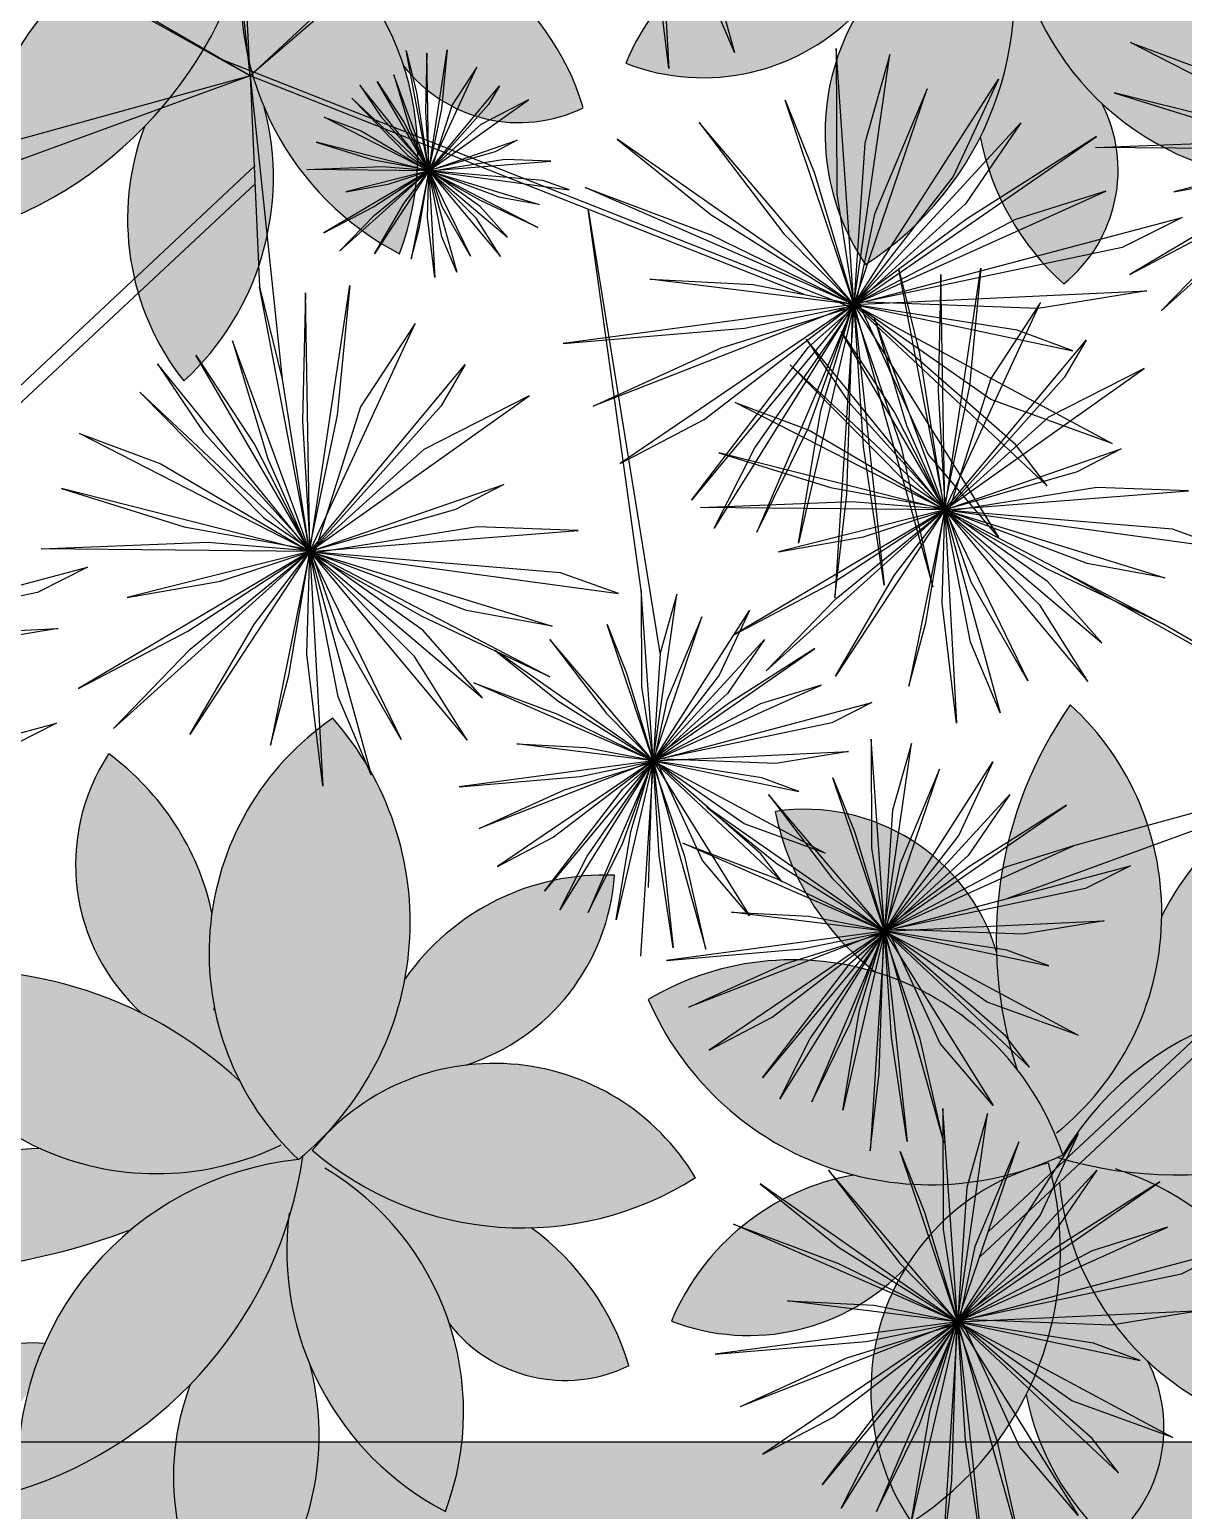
# Model space of a CAD drawing. Header units: inches. Extents: x 1559 to 2285, y -669 to 464.
# Drawn here: x 1846.26 to 1854.89, y 259.12 to 270.2 of the extents above; entities that cross this region are included whole.
import ezdxf

# ---------------------------------------------------------------- set-up
doc = ezdxf.new("R2010")
doc.units = ezdxf.units.IN
doc.header["$MEASUREMENT"] = 0

msp = doc.modelspace()

# ---------------------------------------------------------------- hatches: boundary and pattern name
at = {"true_color": 0x636466}
h = msp.add_hatch(dxfattribs=at)
h.set_pattern_fill('GRAVEL', color=251, scale=15)
h.set_pattern_definition([(228.012788, (-1644.2241, -1828.9148), (-120, -135), [2.01804, -199.78632]), (184.96974, (-1645.5741, -1830.4148), (180, 15), [3.46302, -342.83887]), (132.510447, (-1649.0241, -1830.7148), (150, -165), [2.44182, -241.74049]), (267.273689, (-1654.8741, -1834.4648), (15, 300), [3.15357, -312.20337]), (292.833654, (-1655.0241, -1837.6148), (-75, 180), [3.092325, -306.140597]), (357.273689, (-1653.8241, -1840.4648), (-300, 15), [3.15357, -312.20337]), (37.69424, (-1650.6741, -1840.6148), (-195, -150), [4.170435, -412.87273]), (72.255328, (-1647.3741, -1838.0648), (105, 330), [3.93732, -389.794822]), (121.429566, (-1646.1741, -1834.3148), (-120, 195), [3.16425, -313.261097]), (175.236358, (-1647.8241, -1831.6148), (165, -15), [3.61248, -177.01144]), (222.397438, (-1651.4241, -1831.3148), (-180, -165), [4.67172, -462.500625]), (138.814075, (-1640.0241, -1834.6148), (-105, 90), [1.594515, -157.85767]), (171.469234, (-1641.2241, -1833.5648), (195, -30), [3.033555, -300.32267]), (225, (-1644.224, -1833.115), (-2e-15, -15), [2.121315, -19.09189]), (203.19859, (-1645.2741, -1831.3148), (75, 30), [1.14237, -113.094227]), (291.80141, (-1646.324, -1831.7648), (-15, 45), [1.615545, -79.161927]), (30.963757, (-1645.724, -1833.2648), (45, 30), [2.623935, -84.840343]), (161.56505, (-1643.474, -1831.915), (30, -15), [1.897365, -45.5368]), (16.38954, (-1655.0241, -1831.7648), (150, 45), [2.658, -263.142677]), (70.346176, (-1652.4741, -1831.0148), (-60, -165), [2.229915, -220.761116]), (293.19859, (-1643.4741, -1828.9148), (-30, 75), [2.284725, -111.95187]), (343.61046, (-1642.5741, -1831.0148), (-150, 45), [2.658, -263.142677]), (339.443955, (-1655.0241, -1841.0648), (-75, 30), [2.5632, -125.596856]), (294.77514, (-1652.6241, -1841.9648), (-75, 165), [2.14767, -212.619646]), (66.80141, (-1643.3241, -1843.9148), (30, 75), [2.284725, -111.95187]), (17.354025, (-1642.4241, -1841.8148), (-195, -60), [2.514465, -248.931354]), (69.443955, (-1650.6741, -1843.9148), (-30, -75), [1.2816, -126.878456]), (101.30993, (-1644.224, -1843.9148), (-15, 60), [0.76485, -75.720443]), (165.96376, (-1644.374, -1843.1648), (45, -15), [3.092325, -58.75426]), (186.009006, (-1647.3741, -1842.4148), (150, 15), [2.86575, -283.708848]), (303.69007, (-1645.724, -1834.615), (-15, 30), [2.16333, -51.91994]), (353.157227, (-1644.5241, -1836.4148), (255, -30), [3.77691, -373.91344]), (60.945396, (-1640.7741, -1836.8648), (-60, -105), [1.54434, -152.89011]), (90, (-1640.024, -1835.515), (-15, 15), [0.9, -14.1]), (120.256437, (-1647.6741, -1841.9648), (60, -105), [2.08386, -206.3028]), (48.012788, (-1648.7241, -1840.1648), (120, 135), [4.03608, -197.76828]), (0, (-1646.024, -1837.165), (15, 15), [3.9, -11.1]), (325.304846, (-1642.1241, -1837.1648), (150, -105), [2.37171, -234.799115]), (254.054604, (-1640.1741, -1838.5148), (-15, -60), [2.18403, -107.01762]), (207.645975, (-1640.7741, -1840.6148), (-285, -150), [3.555975, -352.042113]), (175.426079, (-1643.9241, -1842.2648), (-195, 15), [3.761985, -372.4361])])
h.paths.add_polyline_path([(1814.363, 395.63), (1678.363, 395.63), (1678.363, 259.63), (1814.363, 259.63), (1814.363, 277.63), (1874.363, 277.63), (1874.363, 255.63), (1874.944, 255.63), (1874.944, 313.49), (1998.944, 313.49), (1998.944, 283.49), (2032.218, 283.49, -0.125718), (2052.363, 288.636), (2052.363, 249.63), (2058.363, 249.63), (2058.363, 255.63), (2106.363, 255.63), (2106.363, 277.63), (2102.363, 277.63), (2102.363, 268.587), (2102.363, 259.63), (2062.363, 259.63), (2062.363, 273.63), (2102.363, 273.63), (2102.363, 395.63)])
h.paths.add_polyline_path([(2188.954, 378.242), (2221.69, 378.242), (2221.69, 393.22), (2188.954, 393.22)], flags=9)
h.paths.add_polyline_path([(2156.248, 397.231), (2284.658, 397.231), (2284.658, 417.838), (2156.248, 417.838)], flags=9)
at = {"true_color": 0x000000}
h = msp.add_hatch(color=18, dxfattribs=at)
h.dxf.hatch_style = 1
h.paths.add_polyline_path([(1678.363, 395.63), (1814.363, 395.63), (2102.363, 395.63), (2102.363, 277.63), (2106.363, 277.63), (2106.363, 399.63), (1814.363, 399.63), (1674.363, 399.63), (1674.363, 259.63), (1674.363, 255.63), (1874.363, 255.63), (1874.363, 277.63), (1814.363, 277.63), (1814.363, 259.63), (1678.363, 259.63)])
h.paths.add_polyline_path([(1818.363, 273.63), (1870.363, 273.63), (1870.363, 259.63), (1818.363, 259.63)], flags=16)
h = msp.add_hatch(color=18, dxfattribs=at)
h.dxf.hatch_style = 1
h.paths.add_polyline_path([(2106.363, 277.63), (2058.363, 277.63), (2058.363, 255.63), (2106.363, 255.63)])
h.paths.add_polyline_path([(2102.363, 273.63), (2102.363, 259.63), (2062.363, 259.63), (2062.363, 273.63)], flags=16)
h.paths.add_polyline_path([(1814.363, 273.63), (1814.363, 255.63), (1874.363, 255.63), (1874.363, 277.63), (1818.363, 277.63), (1818.363, 273.63)])
h.paths.add_polyline_path([(1814.363, 273.63), (1814.363, 259.63), (1870.363, 259.63), (1870.363, 273.63)])
h = msp.add_hatch(color=18, dxfattribs=at)
h.dxf.hatch_style = 1
h.paths.add_polyline_path([(1874.363, 277.63), (1814.363, 277.63), (1814.363, 255.63), (1874.363, 255.63)])
h.paths.add_polyline_path([(1818.363, 273.63), (1870.363, 273.63), (1870.363, 259.63), (1818.363, 259.63)], flags=16)
at = {"true_color": 0x136734}
h = msp.add_hatch(color=116, dxfattribs=at)
h.dxf.hatch_style = 1
h.paths.add_polyline_path([(1834.3, 271.739, 0.235627), (1831.662, 272.528, 0.461075), (1834.622, 271.274, -0.066909)])
h.paths.add_polyline_path([(1833.485, 270.632, -0.148431), (1834.738, 271.156, -0.019444), (1834.622, 271.274, -0.225985), (1832.805, 271.239, 0.221173), (1831.025, 270.332, 0.119103)])
h.paths.add_polyline_path([(1834.773, 271.185, -0.004913), (1834.738, 271.156, 0.403241), (1832.643, 268.681, 0.288103)])
h.paths.add_polyline_path([(1832.711, 269.413, -0.041736), (1832.84, 269.781, 0.329183), (1831.727, 269.075, 0.353816)])
h.paths.add_polyline_path([(1834.824, 269.619, -0.125544), (1834.661, 270.696, -0.116948), (1833.928, 269.473, 0.263173), (1834.223, 267.571, 0.278511)])
h.paths.add_polyline_path([(1835.867, 269.93, 0.356371), (1837.212, 269.616, 0.163365), (1836.48, 270.646, -0.18769), (1834.829, 271.236, -0.008247), (1834.773, 271.185, -0.040666), (1834.661, 270.696, 0.306661), (1835.837, 268.523, 0.170874)])
h.paths.add_polyline_path([(1834.839, 271.227, 0.329874), (1837.708, 271.021, 0.521307)])
h.paths.add_polyline_path([(1837.102, 273.284, 0.255984), (1835.535, 272.509, -0.146055), (1834.935, 271.336, -0.172974), (1835.989, 271.863, 0.307913)])
h.paths.add_polyline_path([(1837.355, 272.354, 0.424352), (1840.457, 271.191, 0.479162)])
h.paths.add_polyline_path([(1838.306, 273.761, 0.183321), (1839.056, 272.559, -0.154343), (1840.113, 271.835, -0.072502), (1839.961, 272.711, 0.371194)])
h.paths.add_polyline_path([(1840.513, 274.559, 0.235627), (1840.113, 271.835, -0.066909), (1840.399, 271.346, 0.461075)])
h.paths.add_polyline_path([(1842.773, 274.208, 0.221173), (1841.198, 272.979, -0.225985), (1840.399, 271.346, -0.019444), (1840.457, 271.191, -0.148431), (1841.461, 272.105, 0.119103)])
h.paths.add_polyline_path([(1843.585, 272.044, 0.403241), (1840.457, 271.191, -0.004913), (1840.416, 271.172, 0.288103)])
h.paths.add_polyline_path([(1843.615, 273.041, 0.329183), (1842.506, 272.331, -0.041736), (1842.893, 272.291, 0.353816)])
h.paths.add_polyline_path([(1842.324, 271.214, -0.116948), (1840.906, 271.067, -0.125544), (1841.813, 270.463, 0.278511), (1843.924, 270.143, 0.263173)])
h.paths.add_polyline_path([(1840.906, 271.067, -0.040666), (1840.416, 271.172, -0.008247), (1840.346, 271.142, -0.18769), (1840.183, 269.397, 0.163365), (1840.807, 268.298, 0.356371), (1841.091, 269.65, 0.170874), (1842.379, 269.083, 0.306661)])
h.paths.add_polyline_path([(1840.35, 271.129, 0.521307), (1839.324, 268.442, 0.329874)])
h.paths.add_polyline_path([(1840.209, 271.091, -0.145969), (1838.894, 271.041, 0.255984), (1837.529, 269.948, 0.307913), (1839.287, 270.356, -0.17311)])
h.paths.add_polyline_path([(1847.492, 271.739, 0.235627), (1844.854, 272.528, 0.461075), (1847.814, 271.274, -0.066909)])
h.paths.add_polyline_path([(1847.93, 271.156, -0.019444), (1847.814, 271.274, -0.225985), (1845.996, 271.239, 0.221173), (1844.217, 270.332, 0.119103), (1846.677, 270.632, -0.148431)])
h.paths.add_polyline_path([(1847.965, 271.185, -0.004913), (1847.93, 271.156, 0.403241), (1845.835, 268.681, 0.288103)])
h.paths.add_polyline_path([(1846.031, 269.781, 0.329183), (1844.919, 269.075, 0.353816), (1845.903, 269.413, -0.041736)])
h.paths.add_polyline_path([(1848.016, 269.619, -0.125544), (1847.853, 270.696, -0.116948), (1847.12, 269.473, 0.263173), (1847.415, 267.571, 0.278511)])
h.paths.add_polyline_path([(1849.672, 270.646, -0.18769), (1848.021, 271.236, -0.008247), (1847.965, 271.185, -0.040666), (1847.853, 270.696, 0.306661), (1849.029, 268.523, 0.170874), (1849.059, 269.93, 0.356371), (1850.404, 269.616, 0.163365)])
h.paths.add_polyline_path([(1848.031, 271.227, 0.329874), (1850.9, 271.021, 0.521307)])
h.paths.add_polyline_path([(1850.294, 273.284, 0.255984), (1848.727, 272.509, -0.146055), (1848.127, 271.336, -0.172974), (1849.181, 271.863, 0.307913)])
h.paths.add_polyline_path([(1848.186, 274.458, 0.479162), (1847.93, 271.156, 0.424352)])
h.paths.add_polyline_path([(1846.51, 274.191, 0.371194), (1846.762, 272.248, -0.072502), (1847.492, 271.739, -0.154343), (1847.282, 273.003, 0.183321)])
h.paths.add_polyline_path([(1850.547, 272.354, 0.424352), (1853.649, 271.191, 0.479162)])
h.paths.add_polyline_path([(1851.498, 273.761, 0.183321), (1852.248, 272.559, -0.154343), (1853.305, 271.835, -0.072502), (1853.153, 272.711, 0.371194)])
h.paths.add_polyline_path([(1853.705, 274.559, 0.235627), (1853.305, 271.835, -0.066909), (1853.591, 271.346, 0.461075)])
h.paths.add_polyline_path([(1855.965, 274.208, 0.221173), (1854.39, 272.979, -0.225985), (1853.591, 271.346, -0.019444), (1853.649, 271.191, -0.148431), (1854.653, 272.105, 0.119103)])
h.paths.add_polyline_path([(1856.777, 272.044, 0.403241), (1853.649, 271.191, -0.004913), (1853.608, 271.172, 0.288103)])
h.paths.add_polyline_path([(1854.098, 271.067, -0.040666), (1853.608, 271.172, -0.008247), (1853.538, 271.142, -0.18769), (1853.375, 269.397, 0.163365), (1853.999, 268.298, 0.356371), (1854.283, 269.65, 0.170874), (1855.571, 269.083, 0.306661)])
h.paths.add_polyline_path([(1853.542, 271.129, 0.521307), (1852.516, 268.442, 0.329874)])
h.paths.add_polyline_path([(1853.401, 271.091, -0.145969), (1852.086, 271.041, 0.255984), (1850.721, 269.948, 0.307913), (1852.479, 270.356, -0.17311)])
h.paths.add_polyline_path([(1855.516, 271.214, -0.116948), (1854.098, 271.067, -0.125544), (1855.005, 270.463, 0.278511), (1857.116, 270.143, 0.263173)])
h.paths.add_polyline_path([(1856.807, 273.041, 0.329183), (1855.698, 272.331, -0.041736), (1856.085, 272.291, 0.353816)])
h.paths.add_polyline_path([(1859.221, 272.555, 0.221173), (1857.243, 272.832, 0.119103), (1859.431, 271.667, -0.148431), (1860.757, 271.378, -0.019444), (1860.73, 271.541, -0.225985)], flags=16)
h.paths.add_polyline_path([(1859.024, 274.266, 0.461075), (1860.73, 271.541, -0.066909), (1860.733, 272.107, 0.235627)], flags=17)
h.paths.add_polyline_path([(1861.335, 274.678, 0.371194), (1860.427, 272.942, -0.072502), (1860.733, 272.107, -0.154343), (1861.286, 273.263, 0.183321)], flags=17)
h.paths.add_polyline_path([(1862.862, 273.936, 0.479162), (1860.757, 271.378, 0.424352)], flags=17)
h.paths.add_polyline_path([(1863.914, 271.765, 0.255984), (1862.186, 272.029, -0.146055), (1861.022, 271.412, -0.172974), (1862.188, 271.239, 0.307913)], flags=17)
h.paths.add_polyline_path([(1862.186, 272.029, -0.255984), (1863.914, 271.765, -0.307913), (1862.188, 271.239, -0.296853), (1863.113, 269.564, -0.135289), (1861.891, 269.96, -0.163365), (1861.9, 268.697, -0.356371), (1860.979, 269.726, -0.170874), (1860.147, 268.59, -0.174402), (1859.946, 270.069, -0.278511), (1858.279, 268.737, -0.263173), (1859.129, 270.463, -0.124074), (1857.621, 270.552, -0.079077), (1858.097, 271.112, -0.353816), (1857.098, 271.4, -0.329183), (1858.413, 271.34, -0.115832), (1859.431, 271.667, -0.119103), (1857.243, 272.832, -0.221173), (1859.221, 272.555, -0.212906), (1859.024, 274.266, -0.160384), (1860.427, 272.942, -0.371194), (1861.335, 274.678, -0.183321), (1861.286, 273.263, 0.154343), (1860.733, 272.107, 0.066909), (1860.73, 271.541, 0.019444), (1860.757, 271.378, 0.148431), (1859.431, 271.667, 0.24042), (1857.621, 270.552, 0.244571), (1860.43, 271.045, 0.306661), (1860.147, 268.59, 0.170874), (1860.979, 269.726, 0.356371), (1861.9, 268.697, 0.163365), (1861.891, 269.96, -0.186272), (1860.881, 271.378, -0.020704), (1861.022, 271.412, 0.146055)])
h = msp.add_hatch(color=116, dxfattribs=at)
h.dxf.hatch_style = 1
h.paths.add_polyline_path([(1834.643, 262.328, 0.235627), (1832.005, 263.116, 0.461075), (1834.965, 261.862, -0.066909)])
h.paths.add_polyline_path([(1833.828, 261.22, -0.148431), (1835.081, 261.744, -0.019444), (1834.965, 261.862, -0.225985), (1833.147, 261.828, 0.221173), (1831.368, 260.92, 0.119103)])
h.paths.add_polyline_path([(1835.116, 261.773, -0.004913), (1835.081, 261.744, 0.403241), (1832.985, 259.27, 0.288103)])
h.paths.add_polyline_path([(1833.054, 260.001, -0.041736), (1833.182, 260.369, 0.329183), (1832.07, 259.664, 0.353816)])
h.paths.add_polyline_path([(1835.167, 260.207, -0.125544), (1835.004, 261.284, -0.116948), (1834.271, 260.061, 0.263173), (1834.566, 258.159, 0.278511)])
h.paths.add_polyline_path([(1836.21, 260.518, 0.356371), (1837.554, 260.204, 0.163365), (1836.823, 261.234, -0.18769), (1835.172, 261.824, -0.008247), (1835.116, 261.773, -0.040666), (1835.004, 261.284, 0.306661), (1836.18, 259.111, 0.170874)])
h.paths.add_polyline_path([(1835.182, 261.815, 0.329874), (1838.051, 261.609, 0.521307)])
h.paths.add_polyline_path([(1837.445, 263.872, 0.255984), (1835.878, 263.097, -0.146055), (1835.278, 261.924, -0.172974), (1836.332, 262.452, 0.307913)])
h.paths.add_polyline_path([(1837.698, 262.943, 0.424352), (1840.8, 261.779, 0.479162)])
h.paths.add_polyline_path([(1838.649, 264.349, 0.183321), (1839.399, 263.148, -0.154343), (1840.456, 262.423, -0.072502), (1840.304, 263.299, 0.371194)])
h.paths.add_polyline_path([(1840.856, 265.147, 0.235627), (1840.456, 262.423, -0.066909), (1840.742, 261.934, 0.461075)])
h.paths.add_polyline_path([(1843.116, 264.797, 0.221173), (1841.541, 263.567, -0.225985), (1840.742, 261.934, -0.019444), (1840.8, 261.779, -0.148431), (1841.804, 262.693, 0.119103)])
h.paths.add_polyline_path([(1843.928, 262.633, 0.403241), (1840.8, 261.779, -0.004913), (1840.759, 261.76, 0.288103)])
h.paths.add_polyline_path([(1843.958, 263.629, 0.329183), (1842.849, 262.919, -0.041736), (1843.236, 262.879, 0.353816)])
h.paths.add_polyline_path([(1842.667, 261.802, -0.116948), (1841.249, 261.655, -0.125544), (1842.156, 261.052, 0.278511), (1844.267, 260.731, 0.263173)])
h.paths.add_polyline_path([(1841.249, 261.655, -0.040666), (1840.759, 261.76, -0.008247), (1840.689, 261.73, -0.18769), (1840.526, 259.985, 0.163365), (1841.15, 258.887, 0.356371), (1841.434, 260.238, 0.170874), (1842.722, 259.671, 0.306661)])
h.paths.add_polyline_path([(1840.693, 261.718, 0.521307), (1839.667, 259.031, 0.329874)])
h.paths.add_polyline_path([(1840.552, 261.679, -0.145969), (1839.237, 261.629, 0.255984), (1837.872, 260.536, 0.307913), (1839.63, 260.944, -0.17311)])
h.paths.add_polyline_path([(1847.835, 262.328, 0.235627), (1845.197, 263.116, 0.461075), (1848.157, 261.862, -0.066909)])
h.paths.add_polyline_path([(1848.273, 261.744, -0.019444), (1848.157, 261.862, -0.225985), (1846.339, 261.828, 0.221173), (1844.56, 260.92, 0.119103), (1847.02, 261.22, -0.148431)])
h.paths.add_polyline_path([(1848.307, 261.773, -0.004913), (1848.273, 261.744, 0.403241), (1846.177, 259.27, 0.288103)])
h.paths.add_polyline_path([(1846.374, 260.369, 0.329183), (1845.262, 259.664, 0.353816), (1846.246, 260.001, -0.041736)])
h.paths.add_polyline_path([(1848.359, 260.207, -0.125544), (1848.195, 261.284, -0.116948), (1847.463, 260.061, 0.263173), (1847.757, 258.159, 0.278511)])
h.paths.add_polyline_path([(1850.015, 261.234, -0.18769), (1848.364, 261.824, -0.008247), (1848.307, 261.773, -0.040666), (1848.195, 261.284, 0.306661), (1849.372, 259.111, 0.170874), (1849.402, 260.518, 0.356371), (1850.746, 260.204, 0.163365)])
h.paths.add_polyline_path([(1848.374, 261.815, 0.329874), (1851.243, 261.609, 0.521307)])
h.paths.add_polyline_path([(1850.637, 263.872, 0.255984), (1849.07, 263.097, -0.146055), (1848.47, 261.924, -0.172974), (1849.524, 262.452, 0.307913)])
h.paths.add_polyline_path([(1848.529, 265.047, 0.479162), (1848.273, 261.744, 0.424352)])
h.paths.add_polyline_path([(1846.853, 264.779, 0.371194), (1847.105, 262.836, -0.072502), (1847.835, 262.328, -0.154343), (1847.625, 263.592, 0.183321)])
h.paths.add_polyline_path([(1850.89, 262.943, 0.424352), (1853.992, 261.779, 0.479162)])
h.paths.add_polyline_path([(1851.841, 264.349, 0.183321), (1852.591, 263.148, -0.154343), (1853.648, 262.423, -0.072502), (1853.495, 263.299, 0.371194)])
h.paths.add_polyline_path([(1854.048, 265.147, 0.235627), (1853.648, 262.423, -0.066909), (1853.934, 261.934, 0.461075)])
h.paths.add_polyline_path([(1856.308, 264.797, 0.221173), (1854.733, 263.567, -0.225985), (1853.934, 261.934, -0.019444), (1853.992, 261.779, -0.148431), (1854.996, 262.693, 0.119103)])
h.paths.add_polyline_path([(1857.12, 262.633, 0.403241), (1853.992, 261.779, -0.004913), (1853.951, 261.76, 0.288103)])
h.paths.add_polyline_path([(1854.441, 261.655, -0.040666), (1853.951, 261.76, -0.008247), (1853.881, 261.73, -0.18769), (1853.718, 259.985, 0.163365), (1854.342, 258.887, 0.356371), (1854.626, 260.238, 0.170874), (1855.914, 259.671, 0.306661)])
h.paths.add_polyline_path([(1853.884, 261.718, 0.521307), (1852.859, 259.031, 0.329874)])
h.paths.add_polyline_path([(1853.744, 261.679, -0.145969), (1852.429, 261.629, 0.255984), (1851.064, 260.536, 0.307913), (1852.822, 260.944, -0.17311)])
h.paths.add_polyline_path([(1855.859, 261.802, -0.116948), (1854.441, 261.655, -0.125544), (1855.348, 261.052, 0.278511), (1857.459, 260.731, 0.263173)])
h.paths.add_polyline_path([(1857.15, 263.629, 0.329183), (1856.04, 262.919, -0.041736), (1856.428, 262.879, 0.353816)])
h.paths.add_polyline_path([(1859.564, 263.143, 0.221173), (1857.586, 263.421, 0.119103), (1859.773, 262.255, -0.148431), (1861.1, 261.966, -0.019444), (1861.073, 262.129, -0.225985)], flags=16)
h.paths.add_polyline_path([(1859.367, 264.854, 0.461075), (1861.073, 262.129, -0.066909), (1861.076, 262.695, 0.235627)], flags=17)
h.paths.add_polyline_path([(1861.678, 265.267, 0.371194), (1860.77, 263.53, -0.072502), (1861.076, 262.695, -0.154343), (1861.629, 263.851, 0.183321)], flags=17)
h.paths.add_polyline_path([(1863.204, 264.524, 0.479162), (1861.1, 261.966, 0.424352)], flags=17)
h.paths.add_polyline_path([(1864.257, 262.353, 0.255984), (1862.529, 262.617, -0.146055), (1861.365, 262, -0.172974), (1862.531, 261.828, 0.307913)], flags=17)
h.paths.add_polyline_path([(1862.529, 262.617, -0.255984), (1864.257, 262.353, -0.307913), (1862.531, 261.828, -0.296853), (1863.456, 260.152, -0.135289), (1862.234, 260.549, -0.163365), (1862.243, 259.285, -0.356371), (1861.322, 260.314, -0.170874), (1860.49, 259.179, -0.174402), (1860.289, 260.657, -0.278511), (1858.622, 259.325, -0.263173), (1859.472, 261.051, -0.124074), (1857.964, 261.141, -0.079077), (1858.44, 261.7, -0.353816), (1857.44, 261.989, -0.329183), (1858.756, 261.928, -0.115832), (1859.773, 262.255, -0.119103), (1857.586, 263.421, -0.221173), (1859.564, 263.143, -0.212906), (1859.367, 264.854, -0.160384), (1860.77, 263.53, -0.371194), (1861.678, 265.267, -0.183321), (1861.629, 263.851, 0.154343), (1861.076, 262.695, 0.066909), (1861.073, 262.129, 0.019444), (1861.1, 261.966, 0.148431), (1859.773, 262.255, 0.24042), (1857.964, 261.141, 0.244571), (1860.773, 261.634, 0.306661), (1860.49, 259.179, 0.170874), (1861.322, 260.314, 0.356371), (1862.243, 259.285, 0.163365), (1862.234, 260.549, -0.186272), (1861.224, 261.966, -0.020704), (1861.365, 262, 0.146055)])

# ---------------------------------------------------------------- linework, layer by layer
at = {"color": 14, "true_color": 0xa30000}
for p, q in [((1847.912, 269.853), (1847.717, 273.643)), ((1847.912, 269.853), (1847.598, 272.805)), ((1850.912, 272.306), (1851.535, 270.028)), ((1850.912, 272.306), (1851.044, 269.91)), ((1850.289, 271.9), (1847.939, 269.879)), ((1849.665, 271.493), (1847.912, 269.853)), ((1847.912, 269.853), (1845.368, 271.282)), ((1851.044, 269.91), (1850.881, 271.258)), ((1847.912, 269.853), (1846.184, 270.856)), ((1851.535, 270.028), (1851.2, 270.822)), ((1849.078, 270.044), (1849.155, 269.729)), ((1849.249, 269.144), (1849.078, 270.044)), ((1849.249, 269.144), (1849.385, 270.049)), ((1849.385, 270.049), (1849.342, 269.608)), ((1852.297, 270.058), (1852.301, 268.972)), ((1852.429, 268.143), (1852.297, 270.058)), ((1854.499, 270.103), (1855.052, 269.896)), ((1856.067, 269.301), (1854.499, 270.103)), ((1852.392, 268.128), (1847.696, 269.975)), ((1849.234, 270.024), (1849.224, 269.587)), ((1849.249, 269.144), (1849.234, 270.024)), ((1852.429, 268.143), (1852.698, 270.013)), ((1852.698, 270.013), (1852.511, 269.349)), ((1847.912, 269.853), (1845.022, 268.801)), ((1847.912, 269.853), (1845.515, 269.193)), ((1847.912, 269.853), (1848.151, 267.583)), ((1847.912, 269.853), (1847.981, 268.274)), ((1852.058, 268.218), (1847.912, 269.853)), ((1848.986, 269.861), (1849.106, 269.459)), ((1849.249, 269.144), (1848.986, 269.861)), ((1849.249, 269.144), (1849.607, 269.92)), ((1849.607, 269.92), (1849.422, 269.636)), ((1852.429, 268.143), (1853.511, 269.83)), ((1853.511, 269.83), (1853.171, 269.1)), ((1848.731, 269.783), (1848.888, 269.549)), ((1849.249, 269.144), (1848.731, 269.783)), ((1848.861, 269.812), (1849.061, 269.508)), ((1849.249, 269.144), (1848.861, 269.812)), ((1849.155, 269.729), (1849.246, 269.147)), ((1849.249, 269.144), (1849.777, 269.779)), ((1849.777, 269.779), (1849.696, 269.639)), ((1852.429, 268.143), (1852.978, 269.757)), ((1852.978, 269.757), (1852.584, 268.818)), ((1854.376, 269.728), (1855.211, 269.467)), ((1856.067, 269.301), (1854.376, 269.728)), ((1848.671, 269.687), (1849.092, 269.258)), ((1849.249, 269.144), (1848.671, 269.687)), ((1849.342, 269.608), (1849.245, 269.141)), ((1849.249, 269.144), (1849.995, 269.674)), ((1849.422, 269.636), (1849.262, 269.132)), ((1849.696, 269.639), (1849.263, 269.153)), ((1849.995, 269.674), (1849.637, 269.491)), ((1851.914, 269.673), (1852.133, 269.126)), ((1852.429, 268.143), (1851.914, 269.673)), ((1848.465, 269.545), (1848.742, 269.442)), ((1849.249, 269.144), (1848.465, 269.545)), ((1848.888, 269.549), (1849.247, 269.151)), ((1849.061, 269.508), (1849.241, 269.155)), ((1849.224, 269.587), (1849.249, 269.162)), ((1849.637, 269.491), (1849.254, 269.146)), ((1851.271, 269.505), (1851.905, 268.672)), ((1852.429, 268.143), (1851.271, 269.505)), ((1852.429, 268.143), (1853.679, 269.503)), ((1853.679, 269.503), (1853.264, 268.896)), ((1848.742, 269.442), (1849.249, 269.144)), ((1849.106, 269.459), (1849.245, 269.144)), ((1849.249, 269.144), (1849.909, 269.372)), ((1849.909, 269.372), (1849.744, 269.286)), ((1850.657, 269.379), (1851.36, 268.814)), ((1852.429, 268.143), (1850.657, 269.379)), ((1852.429, 268.143), (1854.245, 269.4)), ((1854.245, 269.4), (1853.271, 268.782)), ((1848.404, 269.358), (1848.822, 269.227)), ((1849.249, 269.144), (1848.404, 269.358)), ((1849.744, 269.286), (1849.254, 269.146)), ((1852.511, 269.349), (1852.429, 268.143)), ((1854.238, 269.318), (1855.371, 269.363)), ((1856.067, 269.301), (1854.238, 269.318)), ((1856.067, 269.301), (1854.493, 268.368)), ((1856.067, 269.301), (1854.729, 268.095)), ((1856.067, 269.301), (1854.823, 268.987)), ((1847.95, 269.182), (1844.877, 266.306)), ((1848.335, 269.153), (1848.902, 269.175)), ((1849.249, 269.144), (1848.335, 269.153)), ((1848.822, 269.227), (1849.245, 269.151)), ((1848.902, 269.175), (1849.244, 269.147)), ((1849.092, 269.258), (1849.243, 269.156)), ((1849.249, 269.144), (1850.161, 269.215)), ((1849.818, 269.228), (1849.262, 269.138)), ((1850.161, 269.215), (1849.818, 269.228)), ((1847.95, 269.047), (1844.814, 266.118)), ((1849.249, 269.144), (1848.463, 268.678)), ((1849.249, 269.144), (1848.58, 268.541)), ((1849.249, 269.144), (1848.627, 268.987)), ((1848.627, 268.987), (1848.945, 269.043)), ((1848.834, 268.873), (1849.249, 269.144)), ((1849.249, 269.144), (1848.841, 268.521)), ((1848.842, 268.811), (1849.249, 269.144)), ((1848.945, 269.043), (1849.254, 269.144)), ((1849.06, 268.898), (1849.249, 269.144)), ((1849.249, 269.144), (1849.115, 268.485)), ((1849.178, 268.722), (1849.249, 269.144)), ((1849.239, 268.795), (1849.249, 269.144)), ((1849.782, 268.943), (1849.249, 269.144)), ((1849.605, 268.786), (1849.249, 269.144)), ((1849.345, 268.65), (1849.249, 269.144)), ((1849.249, 269.144), (1849.784, 268.502)), ((1849.249, 269.144), (1850.073, 268.89)), ((1849.249, 269.144), (1849.457, 268.385)), ((1849.249, 269.144), (1850.065, 268.718)), ((1849.249, 269.144), (1849.836, 268.646)), ((1849.249, 269.144), (1849.293, 268.345)), ((1849.249, 269.144), (1849.559, 268.505)), ((1849.249, 269.144), (1850.298, 269.001)), ((1849.348, 268.873), (1849.254, 269.146)), ((1849.633, 268.876), (1849.255, 269.142)), ((1849.631, 268.923), (1849.258, 269.134)), ((1850.101, 269.071), (1849.278, 269.14)), ((1850.298, 269.001), (1850.101, 269.071)), ((1852.133, 269.126), (1852.429, 268.143)), ((1853.171, 269.1), (1852.429, 268.143)), ((1854.823, 268.987), (1855.459, 269.099)), ((1850.073, 268.89), (1849.782, 268.943)), ((1850.417, 269.019), (1851.358, 268.665)), ((1852.429, 268.143), (1850.417, 269.019)), ((1852.301, 268.972), (1852.429, 268.143)), ((1852.429, 268.143), (1854.314, 268.992)), ((1854.314, 268.992), (1853.637, 268.78)), ((1848.463, 268.678), (1848.834, 268.873)), ((1848.841, 268.521), (1849.06, 268.898)), ((1849.559, 268.505), (1849.348, 268.873)), ((1850.065, 268.718), (1849.631, 268.923)), ((1849.836, 268.646), (1849.633, 268.876)), ((1850.838, 266.006), (1850.44, 268.856)), ((1850.98, 265.533), (1850.443, 268.855)), ((1852.584, 268.818), (1852.44, 268.14)), ((1853.264, 268.896), (1852.442, 268.149)), ((1848.58, 268.541), (1848.842, 268.811)), ((1849.115, 268.485), (1849.178, 268.722)), ((1849.293, 268.345), (1849.239, 268.795)), ((1849.784, 268.502), (1849.605, 268.786)), ((1851.36, 268.814), (1852.429, 268.143)), ((1852.429, 268.143), (1854.885, 268.795)), ((1853.637, 268.78), (1852.429, 268.143)), ((1853.271, 268.782), (1852.447, 268.17)), ((1854.885, 268.795), (1854.436, 268.569)), ((1854.493, 268.368), (1855.235, 268.758)), ((1849.457, 268.385), (1849.345, 268.65)), ((1851.358, 268.665), (1852.429, 268.143)), ((1851.905, 268.672), (1852.429, 268.143)), ((1854.729, 268.095), (1855.252, 268.635)), ((1854.436, 268.569), (1852.495, 268.16)), ((1852.766, 268.406), (1852.92, 267.777)), ((1853.11, 266.606), (1852.766, 268.406)), ((1853.11, 266.606), (1853.38, 268.415)), ((1853.38, 268.415), (1853.295, 267.535)), ((1847.981, 268.274), (1848.151, 267.583)), ((1848.359, 266.295), (1847.981, 268.274)), ((1848.359, 266.295), (1848.657, 268.285)), ((1848.657, 268.285), (1848.563, 267.316)), ((1850.901, 268.332), (1851.675, 268.293)), ((1852.429, 268.143), (1850.901, 268.332)), ((1851.675, 268.293), (1852.441, 268.143)), ((1853.08, 268.367), (1853.059, 267.493)), ((1853.11, 266.606), (1853.08, 268.367)), ((1848.326, 268.231), (1848.303, 267.271)), ((1848.359, 266.295), (1848.326, 268.231)), ((1852.429, 268.143), (1854.622, 268.244)), ((1852.985, 267.022), (1852.455, 268.176)), ((1853.808, 268.113), (1852.457, 268.162)), ((1853.11, 266.606), (1853.825, 268.157)), ((1853.825, 268.157), (1853.454, 267.59)), ((1854.622, 268.244), (1853.808, 268.113)), ((1852.429, 268.143), (1850.254, 267.85)), ((1852.429, 268.143), (1850.479, 267.382)), ((1852.429, 268.143), (1850.681, 266.954)), ((1852.429, 268.143), (1851.213, 266.679)), ((1851.309, 267.283), (1852.429, 268.143)), ((1852.429, 268.143), (1851.384, 266.468)), ((1851.435, 267.818), (1852.42, 268.125)), ((1851.61, 267.965), (1852.417, 268.134)), ((1851.688, 267.07), (1852.425, 268.125)), ((1852.429, 268.143), (1851.702, 266.438)), ((1852.429, 268.143), (1852.015, 266.357)), ((1852.089, 267.221), (1852.411, 268.114)), ((1852.089, 267.824), (1852.416, 268.113)), ((1852.181, 267.349), (1852.42, 268.141)), ((1852.429, 268.143), (1852.287, 265.949)), ((1852.377, 266.721), (1852.422, 268.134)), ((1852.787, 267.065), (1852.417, 268.148)), ((1852.429, 268.143), (1852.655, 266.042)), ((1852.429, 268.143), (1854.362, 267.103)), ((1852.429, 268.143), (1853.512, 266.402)), ((1852.429, 268.143), (1853.02, 266.029)), ((1852.429, 268.143), (1853.875, 266.787)), ((1852.429, 268.143), (1854.068, 267.796)), ((1852.5, 267.079), (1852.434, 268.1)), ((1853.454, 267.433), (1852.44, 268.14)), ((1853.65, 267.951), (1852.44, 268.14)), ((1853.639, 267.096), (1852.463, 268.124)), ((1848.359, 266.295), (1849.147, 268.001)), ((1849.147, 268.001), (1848.738, 267.377)), ((1850.254, 267.85), (1851.61, 267.965)), ((1852.333, 267.941), (1852.733, 267.334)), ((1853.11, 266.606), (1852.333, 267.941)), ((1852.583, 268.04), (1852.823, 267.237)), ((1853.11, 266.606), (1852.583, 268.04)), ((1854.068, 267.796), (1853.65, 267.951)), ((1847.78, 267.872), (1848.044, 266.989)), ((1848.359, 266.295), (1847.78, 267.872)), ((1851.213, 266.679), (1852.089, 267.824)), ((1852.073, 267.883), (1852.386, 267.417)), ((1853.11, 266.606), (1852.073, 267.883)), ((1853.11, 266.606), (1854.166, 267.877)), ((1854.166, 267.877), (1854.002, 267.597)), ((1847.505, 267.763), (1847.945, 267.095)), ((1848.359, 266.295), (1847.505, 267.763)), ((1850.479, 267.382), (1851.435, 267.818)), ((1852.92, 267.777), (1853.103, 266.613)), ((1847.218, 267.7), (1847.563, 267.187)), ((1848.359, 266.295), (1847.218, 267.7)), ((1848.359, 266.295), (1849.521, 267.693)), ((1849.521, 267.693), (1849.341, 267.385)), ((1851.953, 267.691), (1852.795, 266.835)), ((1853.11, 266.606), (1851.953, 267.691)), ((1853.11, 266.606), (1854.601, 267.665)), ((1854.601, 267.665), (1853.884, 267.299)), ((1847.087, 267.488), (1848.013, 266.547)), ((1848.359, 266.295), (1847.087, 267.488)), ((1848.151, 267.583), (1848.352, 266.302)), ((1853.059, 267.493), (1853.109, 266.642)), ((1853.295, 267.535), (1853.1, 266.601)), ((1853.454, 267.59), (1853.135, 266.581)), ((1854.002, 267.597), (1853.136, 266.625)), ((1848.359, 266.295), (1850, 267.46)), ((1848.738, 267.377), (1848.387, 266.267)), ((1849.341, 267.385), (1848.388, 266.316)), ((1850, 267.46), (1849.211, 267.057)), ((1851.541, 267.409), (1852.095, 267.202)), ((1853.11, 266.606), (1851.541, 267.409)), ((1852.386, 267.417), (1853.104, 266.62)), ((1854.362, 267.103), (1853.454, 267.433)), ((1848.303, 267.271), (1848.359, 266.335)), ((1848.563, 267.316), (1848.349, 266.289)), ((1850.681, 266.954), (1851.309, 267.283)), ((1852.015, 266.357), (1852.181, 267.349)), ((1852.733, 267.334), (1853.092, 266.628)), ((1853.884, 267.299), (1853.119, 266.609)), ((1846.634, 267.178), (1847.243, 266.951)), ((1848.359, 266.295), (1846.634, 267.178)), ((1847.563, 267.187), (1848.354, 266.311)), ((1851.702, 266.438), (1852.089, 267.221)), ((1852.095, 267.202), (1853.11, 266.606)), ((1852.823, 267.237), (1853.102, 266.606)), ((1847.945, 267.095), (1848.34, 266.319)), ((1849.211, 267.057), (1848.369, 266.298)), ((1851.384, 266.468), (1851.688, 267.07)), ((1852.655, 266.042), (1852.5, 267.079)), ((1853.02, 266.029), (1852.787, 267.065)), ((1853.11, 266.606), (1854.429, 267.062)), ((1853.875, 266.787), (1853.639, 267.096)), ((1854.429, 267.062), (1854.099, 266.89)), ((1847.243, 266.951), (1848.359, 266.295)), ((1848.044, 266.989), (1848.35, 266.295)), ((1851.419, 267.034), (1852.254, 266.773)), ((1853.11, 266.606), (1851.419, 267.034)), ((1853.512, 266.402), (1852.985, 267.022)), ((1852.795, 266.835), (1853.096, 266.63)), ((1854.099, 266.89), (1853.119, 266.609)), ((1846.499, 266.765), (1847.418, 266.478)), ((1848.359, 266.295), (1846.499, 266.765)), ((1848.359, 266.295), (1849.81, 266.796)), ((1849.81, 266.796), (1849.448, 266.608)), ((1852.254, 266.773), (1853.1, 266.62)), ((1852.287, 265.949), (1852.377, 266.721)), ((1853.11, 266.606), (1854.933, 266.748)), ((1854.247, 266.773), (1853.134, 266.593)), ((1854.933, 266.748), (1854.247, 266.773)), ((1849.448, 266.608), (1848.369, 266.298)), ((1851.281, 266.624), (1852.414, 266.669)), ((1853.11, 266.606), (1851.281, 266.624)), ((1853.11, 266.606), (1851.536, 265.674)), ((1853.11, 266.606), (1851.772, 265.401)), ((1853.11, 266.606), (1851.866, 266.293)), ((1852.278, 266.064), (1853.11, 266.606)), ((1853.11, 266.606), (1852.292, 265.361)), ((1852.295, 265.941), (1853.11, 266.606)), ((1852.414, 266.669), (1853.099, 266.613)), ((1852.502, 266.405), (1853.12, 266.607)), ((1852.731, 266.114), (1853.11, 266.606)), ((1853.11, 266.606), (1852.841, 265.288)), ((1852.966, 265.762), (1853.11, 266.606)), ((1853.089, 265.908), (1853.11, 266.606)), ((1854.174, 266.204), (1853.11, 266.606)), ((1853.822, 265.891), (1853.11, 266.606)), ((1853.301, 265.617), (1853.11, 266.606)), ((1853.11, 266.606), (1854.179, 265.323)), ((1853.11, 266.606), (1854.756, 266.098)), ((1853.11, 266.606), (1853.524, 265.087)), ((1853.11, 266.606), (1854.741, 265.754)), ((1853.11, 266.606), (1854.283, 265.61)), ((1853.11, 266.606), (1853.197, 265.009)), ((1853.11, 266.606), (1853.73, 265.328)), ((1853.11, 266.606), (1855.207, 266.32)), ((1853.307, 266.064), (1853.119, 266.609)), ((1853.877, 266.07), (1853.121, 266.603)), ((1848.013, 266.547), (1848.344, 266.321)), ((1853.872, 266.164), (1853.127, 266.586)), ((1854.813, 266.461), (1853.166, 266.599)), ((1847.418, 266.478), (1848.349, 266.311)), ((1848.359, 266.295), (1850.365, 266.451)), ((1849.61, 266.479), (1848.386, 266.281)), ((1850.365, 266.451), (1849.61, 266.479)), ((1851.866, 266.293), (1852.502, 266.405)), ((1855.207, 266.32), (1854.813, 266.461)), ((1846.347, 266.315), (1847.594, 266.364)), ((1848.359, 266.295), (1846.347, 266.315)), ((1848.359, 266.295), (1846.628, 265.27)), ((1848.359, 266.295), (1846.888, 264.969)), ((1848.359, 266.295), (1846.991, 265.95)), ((1847.444, 265.698), (1848.359, 266.295)), ((1848.359, 266.295), (1847.46, 264.925)), ((1847.463, 265.563), (1848.359, 266.295)), ((1847.594, 266.364), (1848.347, 266.302)), ((1847.69, 266.073), (1848.37, 266.296)), ((1847.943, 265.754), (1848.359, 266.295)), ((1848.359, 266.295), (1848.064, 264.845)), ((1848.201, 265.367), (1848.359, 266.295)), ((1848.336, 265.526), (1848.359, 266.295)), ((1849.53, 265.852), (1848.359, 266.295)), ((1849.142, 265.508), (1848.359, 266.295)), ((1848.57, 265.207), (1848.359, 266.295)), ((1848.359, 266.295), (1849.535, 264.883)), ((1848.359, 266.295), (1850.17, 265.736)), ((1848.359, 266.295), (1848.816, 264.624)), ((1848.359, 266.295), (1850.154, 265.357)), ((1848.359, 266.295), (1849.65, 265.199)), ((1848.359, 266.295), (1848.456, 264.538)), ((1848.359, 266.295), (1849.041, 264.889)), ((1848.359, 266.295), (1850.667, 265.98)), ((1848.576, 265.698), (1848.369, 266.298)), ((1849.204, 265.705), (1848.372, 266.291)), ((1849.198, 265.809), (1848.378, 266.272)), ((1850.233, 266.135), (1848.421, 266.287)), ((1844.648, 265.633), (1846.694, 266.177)), ((1846.694, 266.177), (1846.321, 265.988)), ((1854.741, 265.754), (1853.872, 266.164)), ((1856.469, 264.751), (1853.925, 266.18)), ((1854.756, 266.098), (1854.174, 266.204)), ((1846.991, 265.95), (1847.69, 266.073)), ((1850.667, 265.98), (1850.233, 266.135)), ((1851.536, 265.674), (1852.278, 266.064)), ((1852.292, 265.361), (1852.731, 266.114)), ((1853.73, 265.328), (1853.307, 266.064)), ((1854.283, 265.61), (1853.877, 266.07)), ((1846.321, 265.988), (1844.703, 265.648)), ((1850.838, 266.006), (1850.84, 265.282)), ((1850.926, 264.729), (1850.838, 266.006)), ((1850.926, 264.729), (1851.105, 265.976)), ((1851.105, 265.976), (1850.98, 265.533)), ((1851.772, 265.401), (1852.295, 265.941)), ((1850.17, 265.736), (1849.53, 265.852)), ((1850.926, 264.729), (1851.647, 265.854)), ((1851.647, 265.854), (1851.42, 265.368)), ((1853.197, 265.009), (1853.089, 265.908)), ((1854.179, 265.323), (1853.822, 265.891)), ((1844.648, 265.633), (1846.475, 265.718)), ((1846.475, 265.718), (1845.797, 265.608)), ((1847.46, 264.925), (1847.943, 265.754)), ((1850.154, 265.357), (1849.198, 265.809)), ((1850.583, 265.749), (1850.728, 265.385)), ((1850.926, 264.729), (1850.583, 265.749)), ((1850.926, 264.729), (1851.292, 265.805)), ((1851.292, 265.805), (1851.029, 265.179)), ((1852.841, 265.288), (1852.966, 265.762)), ((1856.469, 264.751), (1854.741, 265.754)), ((1846.628, 265.27), (1847.444, 265.698)), ((1849.041, 264.889), (1848.576, 265.698)), ((1849.65, 265.199), (1849.204, 265.705)), ((1850.154, 265.637), (1850.577, 265.082)), ((1850.926, 264.729), (1850.154, 265.637)), ((1850.926, 264.729), (1851.759, 265.636)), ((1851.759, 265.636), (1851.482, 265.231)), ((1853.524, 265.087), (1853.301, 265.617)), ((1846.888, 264.969), (1847.463, 265.563)), ((1848.456, 264.538), (1848.336, 265.526)), ((1849.535, 264.883), (1849.142, 265.508)), ((1849.745, 265.554), (1850.213, 265.177)), ((1850.926, 264.729), (1849.745, 265.554)), ((1850.926, 264.729), (1852.137, 265.568)), ((1850.98, 265.533), (1850.926, 264.729)), ((1852.137, 265.568), (1851.487, 265.155)), ((1850.728, 265.385), (1850.926, 264.729)), ((1848.064, 264.845), (1848.201, 265.367)), ((1849.584, 265.313), (1850.212, 265.077)), ((1850.926, 264.729), (1849.584, 265.313)), ((1850.84, 265.282), (1850.926, 264.729)), ((1851.42, 265.368), (1850.926, 264.729)), ((1850.926, 264.729), (1852.183, 265.295)), ((1852.183, 265.295), (1851.731, 265.154)), ((1848.816, 264.624), (1848.57, 265.207)), ((1850.213, 265.177), (1850.926, 264.729)), ((1850.926, 264.729), (1852.563, 265.164)), ((1851.029, 265.179), (1850.933, 264.728)), ((1851.482, 265.231), (1850.935, 264.733)), ((1852.563, 265.164), (1852.264, 265.013)), ((1850.212, 265.077), (1850.926, 264.729)), ((1850.577, 265.082), (1850.926, 264.729)), ((1851.731, 265.154), (1850.926, 264.729)), ((1851.487, 265.155), (1850.938, 264.747)), ((1844.008, 264.357), (1846.463, 265.009)), ((1846.463, 265.009), (1846.015, 264.783)), ((1852.264, 265.013), (1850.97, 264.741)), ((1849.907, 264.855), (1850.423, 264.829)), ((1850.926, 264.729), (1849.907, 264.855)), ((1850.423, 264.829), (1850.934, 264.73)), ((1852.558, 264.891), (1852.561, 264.076)), ((1852.658, 263.454), (1852.558, 264.891)), ((1852.658, 263.454), (1852.859, 264.857)), ((1852.859, 264.857), (1852.719, 264.359)), ((1850.926, 264.729), (1849.476, 264.534)), ((1850.926, 264.729), (1849.626, 264.222)), ((1850.926, 264.729), (1849.761, 263.937)), ((1850.926, 264.729), (1850.115, 263.754)), ((1850.179, 264.156), (1850.926, 264.729)), ((1850.926, 264.729), (1850.229, 263.613)), ((1850.263, 264.512), (1850.92, 264.717)), ((1850.38, 264.611), (1850.918, 264.723)), ((1850.432, 264.014), (1850.923, 264.718)), ((1850.926, 264.729), (1850.441, 263.593)), ((1850.926, 264.729), (1850.65, 263.539)), ((1850.761, 264.2), (1850.92, 264.728)), ((1850.926, 264.729), (1850.831, 263.267)), ((1850.891, 263.781), (1850.921, 264.724)), ((1851.165, 264.011), (1850.918, 264.733)), ((1850.926, 264.729), (1852.388, 264.797)), ((1850.926, 264.729), (1851.076, 263.329)), ((1850.926, 264.729), (1852.215, 264.036)), ((1850.926, 264.729), (1851.648, 263.569)), ((1850.926, 264.729), (1851.32, 263.32)), ((1850.926, 264.729), (1851.89, 263.825)), ((1850.926, 264.729), (1852.018, 264.498)), ((1851.609, 264.256), (1850.933, 264.728)), ((1851.74, 264.602), (1850.933, 264.728)), ((1851.297, 263.982), (1850.943, 264.752)), ((1851.845, 264.709), (1850.944, 264.742)), ((1851.732, 264.031), (1850.949, 264.717)), ((1852.388, 264.797), (1851.845, 264.709)), ((1852.658, 263.454), (1853.469, 264.72)), ((1853.469, 264.72), (1853.214, 264.173)), ((1856.469, 264.751), (1853.579, 263.699)), ((1856.469, 264.751), (1854.072, 264.091)), ((1849.476, 264.534), (1850.38, 264.611)), ((1850.699, 264.114), (1850.914, 264.71)), ((1850.699, 264.517), (1850.917, 264.709)), ((1850.973, 264.02), (1850.929, 264.7)), ((1852.658, 263.454), (1853.069, 264.665)), ((1853.069, 264.665), (1852.774, 263.961)), ((1849.626, 264.222), (1850.263, 264.512)), ((1850.115, 263.754), (1850.699, 264.517)), ((1852.018, 264.498), (1851.74, 264.602)), ((1852.272, 264.602), (1852.435, 264.192)), ((1852.658, 263.454), (1852.272, 264.602)), ((1851.789, 264.476), (1852.265, 263.852)), ((1852.658, 263.454), (1851.789, 264.476)), ((1852.658, 263.454), (1853.595, 264.475)), ((1852.658, 263.454), (1854.02, 264.397)), ((1853.595, 264.475), (1853.284, 264.019)), ((1854.02, 264.397), (1853.289, 263.934)), ((1851.329, 264.382), (1851.856, 263.958)), ((1852.658, 263.454), (1851.329, 264.382)), ((1852.719, 264.359), (1852.658, 263.454)), ((1850.65, 263.539), (1850.761, 264.2)), ((1852.215, 264.036), (1851.609, 264.256)), ((1852.435, 264.192), (1852.658, 263.454)), ((1853.214, 264.173), (1852.658, 263.454)), ((1849.761, 263.937), (1850.179, 264.156)), ((1850.441, 263.593), (1850.699, 264.114)), ((1851.149, 264.111), (1851.855, 263.846)), ((1852.658, 263.454), (1851.149, 264.111)), ((1852.561, 264.076), (1852.658, 263.454)), ((1852.658, 263.454), (1854.072, 264.091)), ((1856.507, 264.079), (1853.434, 261.203)), ((1854.072, 264.091), (1853.563, 263.932)), ((1850.229, 263.613), (1850.432, 264.014)), ((1851.076, 263.329), (1850.973, 264.02)), ((1851.32, 263.32), (1851.165, 264.011)), ((1851.648, 263.569), (1851.297, 263.982)), ((1851.89, 263.825), (1851.732, 264.031)), ((1851.856, 263.958), (1852.658, 263.454)), ((1852.658, 263.454), (1854.499, 263.943)), ((1852.774, 263.961), (1852.666, 263.453)), ((1853.284, 264.019), (1852.668, 263.459)), ((1856.507, 263.945), (1853.371, 261.016)), ((1854.499, 263.943), (1854.163, 263.774)), ((1851.855, 263.846), (1852.658, 263.454)), ((1852.265, 263.852), (1852.658, 263.454)), ((1853.563, 263.932), (1852.658, 263.454)), ((1853.289, 263.934), (1852.671, 263.475)), ((1854.163, 263.774), (1852.707, 263.467)), ((1851.512, 263.596), (1852.092, 263.567)), ((1852.658, 263.454), (1851.512, 263.596)), ((1852.092, 263.567), (1852.667, 263.455)), ((1852.658, 263.454), (1854.302, 263.53)), ((1854.302, 263.53), (1853.692, 263.432)), ((1852.658, 263.454), (1851.026, 263.235)), ((1852.658, 263.454), (1851.195, 262.884)), ((1852.658, 263.454), (1851.347, 262.563)), ((1852.658, 263.454), (1851.746, 262.357)), ((1851.818, 262.809), (1852.658, 263.454)), ((1852.658, 263.454), (1851.874, 262.198)), ((1851.912, 263.21), (1852.651, 263.441)), ((1852.043, 263.321), (1852.649, 263.447)), ((1852.102, 262.65), (1852.655, 263.441)), ((1852.658, 263.454), (1852.113, 262.176)), ((1852.658, 263.454), (1852.347, 262.115)), ((1852.402, 262.763), (1852.644, 263.433)), ((1852.402, 263.215), (1852.648, 263.432)), ((1852.472, 262.859), (1852.651, 263.453)), ((1852.658, 263.454), (1852.551, 261.809)), ((1852.619, 262.388), (1852.652, 263.448)), ((1852.926, 262.646), (1852.649, 263.458)), ((1852.658, 263.454), (1852.827, 261.879)), ((1852.658, 263.454), (1854.108, 262.675)), ((1852.658, 263.454), (1853.47, 262.149)), ((1852.658, 263.454), (1853.101, 261.869)), ((1852.658, 263.454), (1853.742, 262.437)), ((1852.658, 263.454), (1853.887, 263.194)), ((1852.711, 262.657), (1852.661, 263.422)), ((1853.427, 262.922), (1852.666, 263.453)), ((1853.573, 263.311), (1852.666, 263.453)), ((1853.075, 262.614), (1852.677, 263.479)), ((1853.692, 263.432), (1852.678, 263.469)), ((1853.565, 262.669), (1852.683, 263.441)), ((1851.026, 263.235), (1852.043, 263.321)), ((1853.887, 263.194), (1853.573, 263.311)), ((1851.195, 262.884), (1851.912, 263.21)), ((1851.746, 262.357), (1852.402, 263.215)), ((1852.347, 262.115), (1852.472, 262.859)), ((1854.108, 262.675), (1853.427, 262.922)), ((1851.347, 262.563), (1851.818, 262.809)), ((1852.113, 262.176), (1852.402, 262.763)), ((1851.874, 262.198), (1852.102, 262.65)), ((1852.827, 261.879), (1852.711, 262.657)), ((1853.101, 261.869), (1852.926, 262.646)), ((1853.47, 262.149), (1853.075, 262.614)), ((1853.742, 262.437), (1853.565, 262.669)), ((1852.551, 261.809), (1852.619, 262.388)), ((1853.095, 262.127), (1853.098, 261.222)), ((1853.205, 260.531), (1853.095, 262.127)), ((1853.205, 260.531), (1853.429, 262.09)), ((1853.429, 262.09), (1853.273, 261.536)), ((1853.205, 260.531), (1854.107, 261.937)), ((1853.205, 260.531), (1853.662, 261.876)), ((1853.662, 261.876), (1853.334, 261.094)), ((1854.107, 261.937), (1853.823, 261.329)), ((1852.776, 261.806), (1852.958, 261.351)), ((1853.205, 260.531), (1852.776, 261.806)), ((1852.24, 261.666), (1852.769, 260.972)), ((1853.205, 260.531), (1852.24, 261.666)), ((1853.205, 260.531), (1854.246, 261.665)), ((1854.246, 261.665), (1853.901, 261.159)), ((1851.728, 261.562), (1852.314, 261.09)), ((1853.205, 260.531), (1851.728, 261.562)), ((1853.205, 260.531), (1854.718, 261.579)), ((1853.273, 261.536), (1853.205, 260.531)), ((1854.718, 261.579), (1853.907, 261.064)), ((1852.958, 261.351), (1853.205, 260.531)), ((1853.823, 261.329), (1853.205, 260.531)), ((1851.528, 261.261), (1852.313, 260.966)), ((1853.205, 260.531), (1851.528, 261.261)), ((1853.098, 261.222), (1853.205, 260.531)), ((1853.205, 260.531), (1854.776, 261.239)), ((1854.776, 261.239), (1854.211, 261.062)), ((1852.314, 261.09), (1853.205, 260.531)), ((1853.205, 260.531), (1855.251, 261.074)), ((1854.211, 261.062), (1853.205, 260.531)), ((1853.334, 261.094), (1853.215, 260.529)), ((1853.901, 261.159), (1853.216, 260.536)), ((1853.907, 261.064), (1853.22, 260.554)), ((1855.251, 261.074), (1854.878, 260.886)), ((1852.313, 260.966), (1853.205, 260.531)), ((1852.769, 260.972), (1853.205, 260.531)), ((1854.878, 260.886), (1853.26, 260.546)), ((1851.932, 260.688), (1852.577, 260.656)), ((1853.205, 260.531), (1851.932, 260.688)), ((1852.577, 260.656), (1853.215, 260.531)), ((1853.205, 260.531), (1851.392, 260.287)), ((1853.205, 260.531), (1851.58, 259.897)), ((1853.205, 260.531), (1851.748, 259.54)), ((1853.205, 260.531), (1852.192, 259.311)), ((1852.272, 259.814), (1853.205, 260.531)), ((1853.205, 260.531), (1852.334, 259.136)), ((1852.377, 260.26), (1853.198, 260.516)), ((1852.522, 260.383), (1853.195, 260.523)), ((1852.587, 259.637), (1853.202, 260.516)), ((1853.205, 260.531), (1852.599, 259.11)), ((1853.205, 260.531), (1852.86, 259.043)), ((1852.921, 259.762), (1853.19, 260.507)), ((1852.921, 260.265), (1853.194, 260.506)), ((1852.999, 259.87), (1853.197, 260.53)), ((1853.205, 260.531), (1853.087, 258.703)), ((1853.162, 259.346), (1853.199, 260.524)), ((1853.504, 259.633), (1853.195, 260.535)), ((1853.205, 260.531), (1855.032, 260.616)), ((1853.205, 260.531), (1853.393, 258.781)), ((1853.205, 260.531), (1854.816, 259.665)), ((1853.205, 260.531), (1854.107, 259.08)), ((1853.205, 260.531), (1853.697, 258.769)), ((1853.205, 260.531), (1854.41, 259.401)), ((1853.205, 260.531), (1854.571, 260.242)), ((1854.059, 259.939), (1853.215, 260.529)), ((1854.222, 260.371), (1853.215, 260.529)), ((1853.669, 259.597), (1853.227, 260.559)), ((1854.354, 260.506), (1853.228, 260.547)), ((1854.213, 259.658), (1853.234, 260.516)), ((1855.032, 260.616), (1854.354, 260.506)), ((1853.264, 259.645), (1853.209, 260.495)), ((1851.392, 260.287), (1852.522, 260.383)), ((1854.571, 260.242), (1854.222, 260.371)), ((1851.58, 259.897), (1852.377, 260.26)), ((1852.192, 259.311), (1852.921, 260.265)), ((1852.86, 259.043), (1852.999, 259.87)), ((1854.816, 259.665), (1854.059, 259.939)), ((1851.748, 259.54), (1852.272, 259.814)), ((1852.599, 259.11), (1852.921, 259.762)), ((1852.334, 259.136), (1852.587, 259.637)), ((1853.393, 258.781), (1853.264, 259.645)), ((1853.697, 258.769), (1853.504, 259.633)), ((1854.41, 259.401), (1854.213, 259.658)), ((1854.107, 259.08), (1853.669, 259.597)), ((1853.087, 258.703), (1853.162, 259.346))]:
    msp.add_line(p, q, dxfattribs=at)
msp.add_line((1870.363, 259.63), (1818.363, 259.63))
at = {"color": 100}
for centre, radius, start, end in [((1848.167, 268.831), 2.337, 95.8207, 183.6659), ((1844.907, 271.628), 3.089, 287.468, 351.6521), ((1847.046, 269.269), 2.119, 339.3808, 59.3478), ((1852.401, 269.249), 1.819, 99.9728, 157.4067), ((1853.967, 269.428), 1.754, 104.0389, 214.1723), ((1851.214, 270.479), 2.417, 302.5928, 15.6184), ((1853.369, 268.987), 2.204, 2.4763, 72.1778), ((1855.732, 271.195), 2.119, 185.6522, 265.6192), ((1850.046, 270.478), 2.204, 172.8222, 242.5237), ((1848.504, 269.041), 1.985, 16.8367, 53.9493), ((1851.3, 271.444), 1.604, 248.8472, 317.3044), ((1849.924, 270.596), 1.092, 217.6234, 296.0819), ((1846.02, 269.093), 2.065, 312.5016, 14.754), ((1853.314, 269.148), 1.092, 308.9181, 27.3766), ((1848.949, 268.782), 1.955, 159.3032, 218.2808), ((1855.323, 269.777), 1.985, 191.0507, 228.1633), ((1856.578, 263.384), 3.084, 145.1195, 198.1538), ((1852.619, 263.59), 2.114, 308.8344, 47.4666), ((1849.729, 263.292), 2.125, 124.3555, 226.7634), ((1846.806, 263.519), 2.303, 309.5713, 41.5475), ((1848.107, 263.954), 1.502, 146.6678, 228.1262), ((1845.674, 263.168), 1.997, 12.2461, 53.7988), ((1856.842, 262.489), 2.369, 103.0372, 152.9232), ((1852.059, 262.864), 1.502, 16.8738, 98.3322), ((1853.8, 264.737), 1.997, 191.2012, 232.7539), ((1850.561, 262.054), 1.819, 87.5933, 145.0272), ((1849.037, 263.98), 1.604, 287.6956, 356.1528), ((1851.973, 261.114), 2.125, 18.2366, 120.6445), ((1845.726, 260.078), 3.084, 46.8462, 99.8805), ((1847.212, 263.753), 2.114, 197.5334, 296.1656), ((1845.685, 263.179), 1.981, 350.8119, 351.361), ((1853.003, 263.859), 2.303, 203.4525, 295.4287), ((1855.999, 260.582), 2.337, 61.3341, 149.1793), ((1853.785, 264.731), 1.981, 253.639, 254.1881), ((1854.841, 264.719), 3.089, 253.3479, 317.532), ((1849.737, 260.71), 1.754, 30.8277, 140.9611), ((1846.425, 259.461), 2.369, 92.0768, 141.9628), ((1848.51, 259.419), 2.337, 95.8207, 183.6659), ((1845.25, 262.216), 3.089, 287.468, 351.6521), ((1849.948, 263.65), 2.417, 229.3816, 302.4072), ((1847.389, 259.857), 2.119, 339.3808, 59.3478), ((1852.744, 259.837), 1.819, 99.9728, 157.4067), ((1854.31, 260.016), 1.754, 104.0389, 214.1723), ((1851.557, 261.067), 2.417, 302.5928, 15.6184), ((1853.712, 259.576), 2.204, 2.4763, 72.1778), ((1856.075, 261.783), 2.119, 185.6522, 265.6192), ((1850.389, 261.067), 2.204, 172.8222, 242.5237), ((1845.169, 266.162), 5.277, 263.3656, 290.5341), ((1848.846, 259.629), 1.985, 16.8367, 53.9493), ((1851.643, 262.032), 1.604, 248.8472, 317.3044), ((1850.266, 261.184), 1.092, 217.6234, 296.0819), ((1846.296, 259.263), 1.109, 85.9314, 158.8142), ((1846.363, 259.681), 2.065, 312.5016, 14.754), ((1853.657, 259.736), 1.092, 308.9181, 27.3766), ((1849.292, 259.37), 1.955, 159.3032, 218.2808), ((1855.666, 260.366), 1.985, 191.0507, 228.1633)]:
    msp.add_arc(centre, radius, start, end, dxfattribs=at)

doc.saveas('drawing.dxf')
